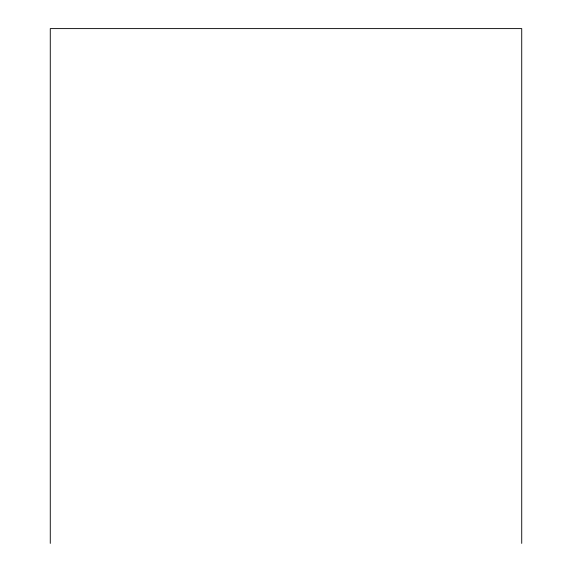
<?xml version="1.0" encoding="UTF-8"?>
<svg xmlns="http://www.w3.org/2000/svg" width="572" height="572" viewBox="0 0 572 572"><rect width="100%" height="100%" fill="white"/><g stroke="black" fill="none" stroke-linecap="round" stroke-linejoin="round"><path stroke-width="0.86" d="M521.728 543.4L521.728 28.6L50.272 28.6L50.272 543.4"/></g></svg>
